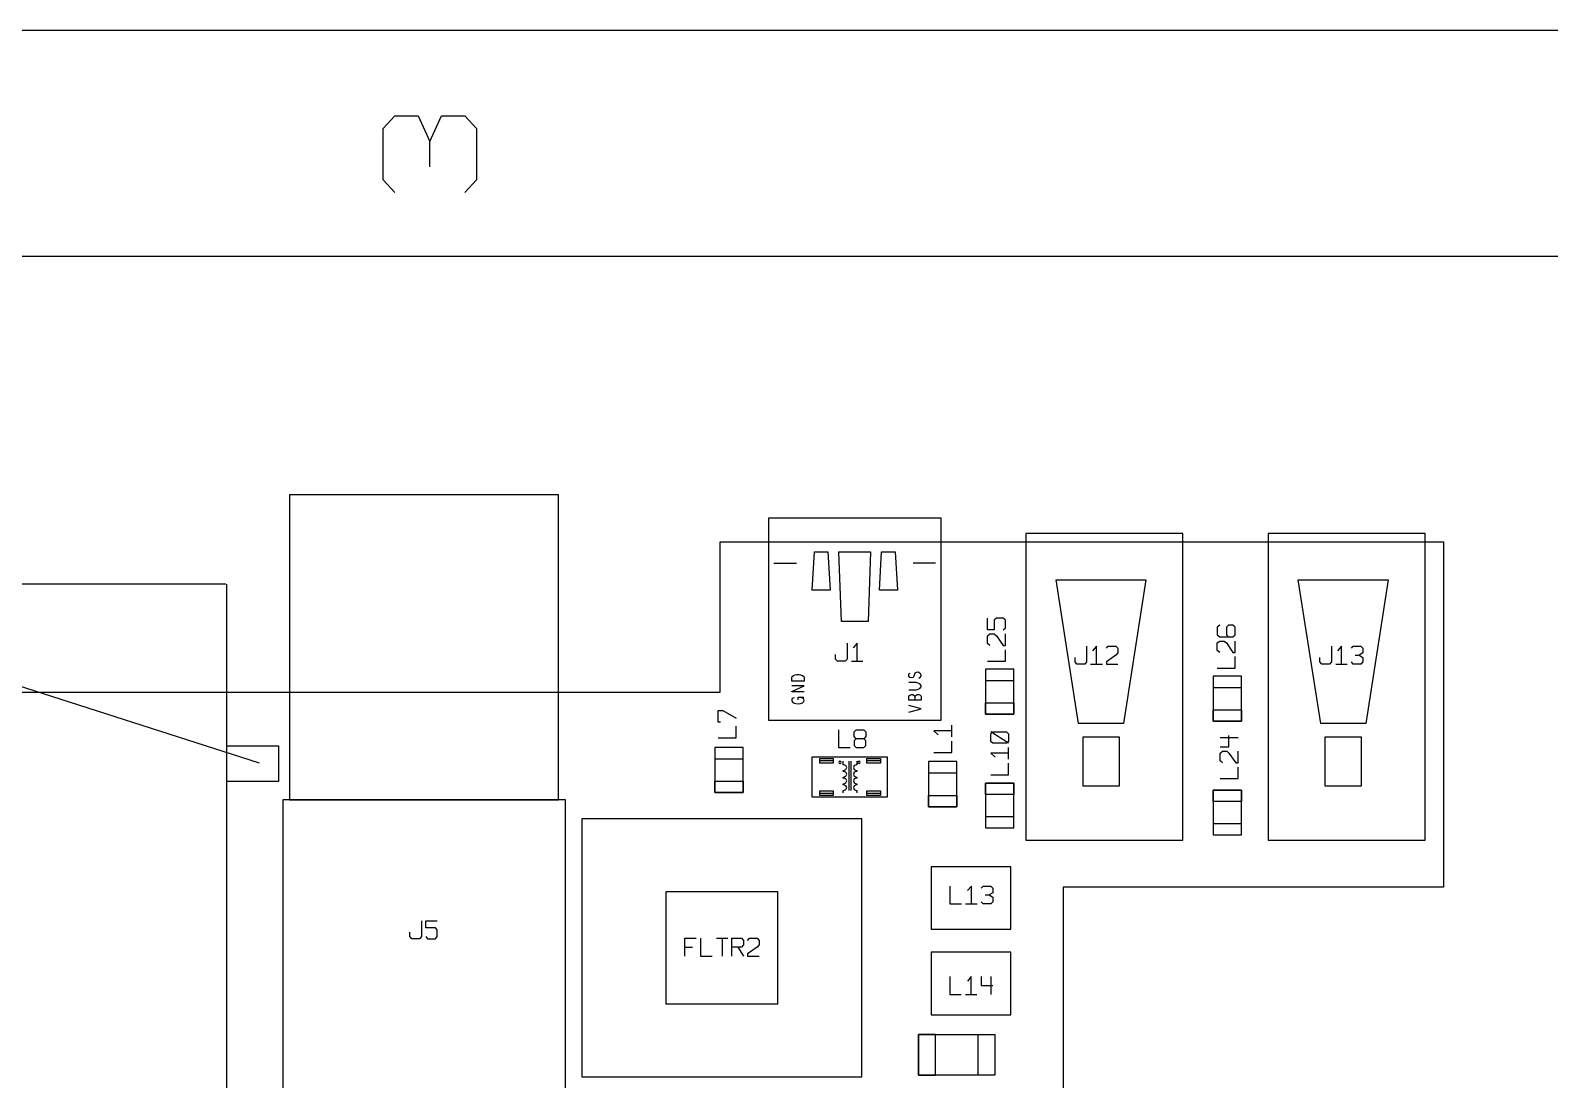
# Model space of a CAD drawing. Extents: x -228 to 961, y -124 to 716.
# Drawn here: x 173.3 to 364.9, y 583.4 to 715.8 of the extents above; entities that cross this region are included whole.
import ezdxf

# ---------------------------------------------------------------- set-up
doc = ezdxf.new("R2010")
doc.units = 0
doc.layers.add('1', color=1, linetype='CONTINUOUS')

msp = doc.modelspace()

# ---------------------------------------------------------------- linework, layer by layer
at = {"layer": '1'}
for p, q in [((960.5, 715.8), (-227.75, 715.8)), ((217.75, 703.42), (219.22, 705.04)), ((217.75, 696.94), (217.75, 703.42)), ((219.22, 705.04), (222.17, 705.04)), ((222.17, 705.04), (223.65, 701.79)), ((223.65, 701.79), (225.12, 705.04)), ((225.12, 705.04), (228.07, 705.04)), ((228.07, 705.04), (229.55, 703.42)), ((229.55, 703.42), (229.55, 696.94)), ((223.65, 698.57), (223.65, 701.79)), ((219.22, 695.34), (217.75, 696.94)), ((229.55, 696.94), (228.07, 695.34)), ((934.1, 687.29), (-201.33, 687.29)), ((76.35, 663.82), (202.13, 623.4)), ((239.9, 657.2), (205.95, 657.2)), ((205.95, 657.2), (205.95, 618.73)), ((239.9, 618.73), (239.9, 657.2)), ((266.37, 654.25), (266.37, 628.8)), ((288.15, 654.25), (266.37, 654.25)), ((288.15, 628.8), (288.15, 654.25)), ((318.65, 652.33), (298.85, 652.33)), ((298.85, 652.33), (298.85, 613.63)), ((318.65, 613.63), (318.65, 652.33)), ((349.22, 652.33), (329.4, 652.33)), ((329.4, 652.33), (329.4, 613.63)), ((349.22, 613.63), (349.22, 652.33)), ((260.3, 632.32), (260.3, 651.29)), ((260.3, 651.29), (351.52, 651.29)), ((271.9, 645.2), (272.17, 650.03)), ((272.17, 650.03), (273.87, 650.03)), ((273.87, 650.03), (274.15, 645.2)), ((275.27, 650.03), (279.25, 650.03)), ((275.57, 641.25), (275.27, 650.03)), ((279.25, 650.03), (278.97, 641.25)), ((280.37, 645.2), (280.65, 650.03)), ((280.65, 650.03), (282.35, 650.03)), ((282.35, 650.03), (282.65, 645.2)), ((351.52, 651.29), (351.52, 607.72)), ((267.07, 648.6), (269.9, 648.6)), ((287.45, 648.6), (284.62, 648.6)), ((197.9, 645.93), (46.97, 645.93)), ((198.05, 577.45), (198.05, 645.93)), ((305.5, 628.38), (302.67, 646.48)), ((302.67, 646.48), (314, 646.48)), ((314, 646.48), (311.15, 628.38)), ((336.05, 628.38), (333.22, 646.48)), ((333.22, 646.48), (344.55, 646.48)), ((344.55, 646.48), (341.72, 628.38)), ((274.15, 645.2), (271.9, 645.2)), ((282.65, 645.2), (280.37, 645.2)), ((278.97, 641.25), (275.57, 641.25)), ((294.02, 640.2), (294.02, 641.65)), ((294.87, 640.2), (294.02, 640.2)), ((295.15, 641.65), (294.87, 641.4)), ((294.87, 641.4), (294.87, 640.2)), ((296, 641.65), (295.15, 641.65)), ((296.27, 641.4), (296, 641.65)), ((296, 640.2), (296.27, 640.42)), ((296.27, 640.42), (296.27, 641.4)), ((323.3, 640.75), (323, 640.52)), ((323, 640.52), (323, 639.55)), ((324.42, 640.75), (324.15, 640.52)), ((324.15, 640.52), (324.15, 639.55)), ((324.97, 640.75), (324.42, 640.75)), ((325.27, 640.52), (324.97, 640.75)), ((325.27, 639.55), (325.27, 640.52)), ((276.32, 638.5), (276.32, 636.5)), ((277.57, 638.5), (277.07, 637.93)), ((277.57, 636.23), (277.57, 638.5)), ((294.02, 639.42), (294.3, 639.67)), ((294.02, 638.45), (294.02, 639.42)), ((294.3, 638.2), (294.02, 638.45)), ((294.3, 639.67), (294.87, 639.67)), ((294.87, 639.67), (295.15, 639.42)), ((295.15, 639.42), (296, 638.2)), ((296.27, 638.2), (296.27, 639.67)), ((323, 639.55), (323.3, 639.3)), ((323, 638.52), (323.3, 638.77)), ((323, 637.57), (323, 638.52)), ((323.3, 639.3), (324.97, 639.3)), ((323.3, 638.77), (323.85, 638.77)), ((323.85, 638.77), (324.15, 638.52)), ((324.15, 639.55), (324.42, 639.3)), ((324.15, 638.52), (324.97, 637.32)), ((324.97, 639.3), (325.27, 639.55)), ((325.27, 637.32), (325.27, 638.77)), ((274.85, 636.5), (274.85, 637.08)), ((275.1, 636.23), (274.85, 636.5)), ((276.32, 636.5), (276.07, 636.23)), ((296, 638.2), (296.27, 638.2)), ((296.27, 636.22), (296.27, 637.67)), ((305.05, 636.15), (305.05, 636.7)), ((306.5, 638.13), (306.5, 636.15)), ((307.77, 638.13), (307.27, 637.55)), ((307.77, 635.85), (307.77, 638.13)), ((309.02, 637.85), (309.25, 638.13)), ((310.22, 637), (309.02, 636.15)), ((309.25, 638.13), (310.22, 638.13)), ((310.22, 638.13), (310.47, 637.85)), ((310.47, 637.28), (310.22, 637)), ((310.47, 637.85), (310.47, 637.28)), ((323.3, 637.32), (323, 637.57)), ((324.97, 637.32), (325.27, 637.32)), ((325.27, 635.35), (325.27, 636.8)), ((335.95, 636.15), (335.95, 636.7)), ((337.42, 638.13), (337.42, 636.15)), ((338.67, 638.13), (338.17, 637.55)), ((338.67, 635.85), (338.67, 638.13)), ((339.92, 637.85), (340.15, 638.13)), ((340.15, 638.13), (341.12, 638.13)), ((340.4, 637), (340.9, 637)), ((341.37, 637.28), (340.9, 637)), ((340.9, 637), (341.37, 636.7)), ((341.12, 638.13), (341.37, 637.85)), ((341.37, 637.85), (341.37, 637.28)), ((341.37, 636.7), (341.37, 636.15)), ((269.55, 634.4), (269.75, 634.5)), ((269.75, 634.5), (269.97, 634.53)), ((269.97, 634.53), (270.25, 634.53)), ((270.25, 634.53), (270.42, 634.5)), ((270.42, 634.5), (270.67, 634.4)), ((276.07, 636.23), (275.1, 636.23)), ((276.85, 636.23), (278.3, 636.23)), ((284.07, 634.55), (284.1, 634.65)), ((284.07, 634.33), (284.07, 634.55)), ((284.1, 634.65), (284.27, 634.7)), ((284.85, 634.7), (284.7, 634.33)), ((285.02, 634.78), (284.85, 634.7)), ((285.27, 634.85), (285.02, 634.78)), ((285.47, 634.73), (285.27, 634.85)), ((285.55, 634.65), (285.47, 634.73)), ((285.62, 634.48), (285.55, 634.65)), ((285.62, 634.38), (285.62, 634.48)), ((293.75, 635.22), (293.75, 633.8)), ((297.32, 635.22), (293.75, 635.22)), ((293.75, 635.22), (293.75, 629.55)), ((297.32, 635.22), (293.75, 635.22)), ((294.02, 636.22), (296.27, 636.22)), ((297.32, 633.8), (297.32, 635.22)), ((297.32, 629.55), (297.32, 635.22)), ((305.3, 635.85), (305.05, 636.15)), ((306.27, 635.85), (305.3, 635.85)), ((306.5, 636.15), (306.27, 635.85)), ((307.02, 635.85), (308.5, 635.85)), ((309.02, 636.15), (309.02, 635.85)), ((309.02, 635.85), (310.47, 635.85)), ((323, 635.35), (325.27, 635.35)), ((336.2, 635.85), (335.95, 636.15)), ((337.17, 635.85), (336.2, 635.85)), ((337.42, 636.15), (337.17, 635.85)), ((337.95, 635.85), (339.4, 635.85)), ((340.15, 635.85), (339.92, 636.15)), ((341.12, 635.85), (340.15, 635.85)), ((341.37, 636.15), (341.12, 635.85)), ((269.32, 634.08), (269.37, 634.28)), ((269.32, 633.7), (269.32, 634.08)), ((270.9, 633.7), (269.32, 633.7)), ((270.9, 633.13), (269.32, 633.13)), ((269.32, 632.38), (270.9, 633.1)), ((269.37, 634.28), (269.55, 634.4)), ((270.67, 634.4), (270.82, 634.28)), ((270.82, 634.28), (270.9, 634.08)), ((270.9, 634.08), (270.9, 633.7)), ((270.9, 633.1), (270.9, 633.13)), ((284.2, 634.18), (284.07, 634.33)), ((285.02, 633.53), (284.07, 633.53)), ((284.07, 632.63), (285.02, 632.63)), ((284.42, 634.13), (284.2, 634.18)), ((284.62, 634.18), (284.42, 634.13)), ((284.7, 634.33), (284.62, 634.18)), ((285.27, 633.45), (285.02, 633.53)), ((285.02, 632.63), (285.27, 632.68)), ((285.47, 633.38), (285.27, 633.45)), ((285.27, 632.68), (285.47, 632.78)), ((285.35, 634.1), (285.55, 634.23)), ((285.62, 633.15), (285.47, 633.38)), ((285.47, 632.78), (285.62, 632.98)), ((285.55, 634.23), (285.62, 634.38)), ((285.62, 632.98), (285.62, 633.15)), ((293.75, 633.8), (297.32, 633.8)), ((322.47, 634.32), (322.47, 632.9)), ((326.07, 634.32), (322.47, 634.32)), ((322.47, 634.32), (322.47, 628.67)), ((326.07, 634.32), (322.47, 634.32)), ((322.47, 632.9), (326.07, 632.9)), ((326.07, 632.9), (326.07, 634.32)), ((326.07, 628.67), (326.07, 634.32)), ((33.95, 632.32), (260.3, 632.32)), ((269.32, 632.35), (269.32, 632.38)), ((270.9, 632.35), (269.32, 632.35)), ((269.37, 631.53), (269.32, 631.4)), ((269.32, 631.4), (269.32, 631.23)), ((269.32, 631.23), (269.47, 631.03)), ((269.62, 631.6), (269.37, 631.53)), ((269.47, 631.03), (269.62, 630.93)), ((269.62, 630.93), (269.82, 630.88)), ((269.82, 630.88), (270.12, 630.85)), ((270.12, 631.35), (270.12, 631.68)), ((270.12, 631.68), (270.82, 631.68)), ((270.12, 630.85), (270.42, 630.88)), ((270.67, 631.58), (270.42, 631.68)), ((270.42, 630.88), (270.67, 630.98)), ((270.82, 631.48), (270.67, 631.58)), ((270.67, 630.98), (270.82, 631.13)), ((270.9, 631.3), (270.82, 631.48)), ((270.82, 631.13), (270.9, 631.3)), ((284.07, 631.73), (284.1, 631.85)), ((284.07, 631.3), (284.07, 631.73)), ((285.62, 631.3), (284.07, 631.3)), ((285.62, 630.23), (284.07, 630.63)), ((284.1, 631.85), (284.27, 631.95)), ((284.27, 631.95), (284.42, 632.03)), ((284.42, 632.03), (284.57, 632.03)), ((284.57, 632.03), (284.8, 631.85)), ((284.8, 631.85), (284.85, 631.78)), ((284.85, 631.78), (285, 631.95)), ((284.85, 631.78), (284.85, 631.3)), ((285, 631.95), (285.12, 632.03)), ((285.12, 632.03), (285.35, 632.03)), ((285.35, 632.03), (285.55, 631.95)), ((285.55, 631.95), (285.62, 631.78)), ((285.62, 631.78), (285.62, 631.3)), ((293.75, 629.55), (293.75, 630.97)), ((293.75, 630.97), (297.32, 630.97)), ((297.32, 630.97), (297.32, 629.55)), ((260.02, 628.55), (260.02, 630)), ((260.02, 630), (260.6, 630)), ((260.6, 630), (262.3, 629.02)), ((266.37, 628.8), (288.15, 628.8)), ((284.07, 629.8), (285.62, 630.23)), ((297.32, 629.55), (293.75, 629.55)), ((293.75, 629.55), (297.32, 629.55)), ((322.47, 628.67), (322.47, 630.07)), ((322.47, 630.07), (326.07, 630.07)), ((326.07, 628.67), (322.47, 628.67)), ((322.47, 628.67), (326.07, 628.67)), ((326.07, 630.07), (326.07, 628.67)), ((260.32, 628.55), (260.02, 628.55)), ((262.3, 626.55), (262.3, 628.02)), ((275.22, 627.57), (275.22, 625.32)), ((277.2, 627.3), (277.45, 627.58)), ((277.2, 626.72), (277.2, 627.3)), ((277.45, 627.58), (278.42, 627.58)), ((278.42, 627.58), (278.67, 627.3)), ((278.67, 627.3), (278.67, 626.72)), ((289.5, 627.42), (287.22, 627.42)), ((287.22, 627.42), (287.8, 626.92)), ((289.5, 626.67), (289.5, 628.15)), ((296.67, 625.88), (294.42, 627.33)), ((294.42, 627.07), (294.7, 627.32)), ((294.42, 626.1), (294.42, 627.07)), ((294.7, 627.32), (296.4, 627.32)), ((296.4, 627.32), (296.67, 627.07)), ((296.67, 627.07), (296.67, 626.1)), ((311.15, 628.38), (305.5, 628.38)), ((324.47, 625.4), (324.47, 626.85)), ((341.72, 628.38), (336.05, 628.38)), ((198.05, 625.55), (204.55, 625.55)), ((198.05, 621.03), (198.05, 625.55)), ((204.55, 625.55), (204.55, 621.03)), ((259.6, 625.35), (259.6, 623.92)), ((263.2, 625.35), (259.6, 625.35)), ((259.6, 625.35), (259.6, 619.67)), ((263.2, 625.35), (259.6, 625.35)), ((260.02, 626.55), (262.3, 626.55)), ((263.2, 623.92), (263.2, 625.35)), ((263.2, 619.67), (263.2, 625.35)), ((275.22, 625.32), (276.67, 625.32)), ((277.45, 626.45), (277.2, 626.72)), ((277.45, 626.45), (277.2, 626.17)), ((277.2, 626.17), (277.2, 625.6)), ((277.2, 625.6), (277.45, 625.32)), ((278.42, 626.45), (277.45, 626.45)), ((277.45, 625.32), (278.42, 625.32)), ((278.67, 626.72), (278.42, 626.45)), ((278.67, 626.17), (278.42, 626.45)), ((278.42, 625.32), (278.67, 625.6)), ((278.67, 625.6), (278.67, 626.17)), ((289.5, 624.7), (289.5, 626.15)), ((294.7, 625.88), (294.42, 626.1)), ((296.4, 625.88), (294.7, 625.88)), ((296.67, 626.1), (296.4, 625.88)), ((296.67, 623.88), (296.67, 625.35)), ((306.07, 620.45), (306.07, 626.68)), ((306.07, 626.68), (310.6, 626.68)), ((310.6, 626.68), (310.6, 620.45)), ((323.35, 626.6), (325.62, 626.6)), ((323.35, 625.4), (324.47, 625.4)), ((323.35, 624.62), (323.65, 624.87)), ((323.65, 624.87), (324.2, 624.87)), ((324.2, 624.87), (324.47, 624.62)), ((325.62, 623.42), (325.62, 624.87)), ((336.62, 620.45), (336.62, 626.68)), ((336.62, 626.68), (341.15, 626.68)), ((341.15, 626.68), (341.15, 620.45)), ((259.6, 623.92), (263.2, 623.92)), ((281.4, 624.1), (271.85, 624.1)), ((271.85, 624.1), (271.85, 619.12)), ((272.85, 623.37), (272.85, 623.95)), ((272.85, 623.95), (274.55, 623.95)), ((274.55, 623.67), (272.85, 623.67)), ((274.55, 623.37), (272.85, 623.37)), ((274.55, 623.95), (274.55, 623.37)), ((275.3, 623.55), (275.25, 623.45)), ((275.25, 623.45), (275.3, 623.35)), ((275.4, 623.6), (275.3, 623.55)), ((275.3, 623.35), (275.4, 623.3)), ((275.5, 623.55), (275.4, 623.6)), ((275.4, 623.3), (275.5, 623.35)), ((275.55, 623.45), (275.5, 623.55)), ((275.5, 623.35), (275.55, 623.45)), ((275.82, 623.17), (275.82, 623.6)), ((275.9, 623.17), (275.82, 623.17)), ((276.15, 623.07), (275.9, 623.17)), ((276.25, 622.82), (276.15, 623.07)), ((276.52, 623.6), (276.52, 619.92)), ((276.82, 619.92), (276.82, 623.6)), ((277.2, 623.07), (277.1, 622.82)), ((277.45, 623.17), (277.2, 623.07)), ((277.52, 623.17), (277.45, 623.17)), ((277.52, 623.6), (277.52, 623.17)), ((277.7, 623.55), (277.65, 623.45)), ((277.65, 623.45), (277.7, 623.35)), ((277.8, 623.6), (277.7, 623.55)), ((277.7, 623.35), (277.8, 623.3)), ((277.9, 623.55), (277.8, 623.6)), ((277.8, 623.3), (277.9, 623.35)), ((277.95, 623.45), (277.9, 623.55)), ((277.9, 623.35), (277.95, 623.45)), ((278.8, 623.37), (278.8, 623.95)), ((278.8, 623.95), (280.5, 623.95)), ((280.5, 623.67), (278.8, 623.67)), ((280.5, 623.37), (278.8, 623.37)), ((280.5, 623.95), (280.5, 623.37)), ((281.4, 619.12), (281.4, 624.1)), ((286.55, 623.55), (286.55, 622.12)), ((290.15, 623.55), (286.55, 623.55)), ((286.55, 623.55), (286.55, 617.87)), ((290.15, 623.55), (286.55, 623.55)), ((287.22, 624.7), (289.5, 624.7)), ((290.15, 622.12), (290.15, 623.55)), ((290.15, 617.87), (290.15, 623.55)), ((296.67, 624.62), (294.42, 624.62)), ((294.42, 624.62), (294.97, 624.12)), ((296.67, 621.9), (296.67, 623.35)), ((323.35, 623.65), (323.35, 624.62)), ((323.65, 623.42), (323.35, 623.65)), ((324.47, 624.62), (325.32, 623.42)), ((325.32, 623.42), (325.62, 623.42)), ((204.55, 621.03), (198.05, 621.03)), ((259.6, 619.67), (259.6, 621.1)), ((259.6, 621.1), (263.2, 621.1)), ((263.2, 621.1), (263.2, 619.67)), ((275.82, 622.32), (275.82, 622.45)), ((275.82, 622.45), (275.9, 622.45)), ((275.9, 622.32), (275.82, 622.32)), ((275.82, 621.47), (275.82, 621.6)), ((275.82, 621.6), (275.9, 621.6)), ((275.9, 621.47), (275.82, 621.47)), ((275.9, 622.45), (276.15, 622.57)), ((276.15, 622.22), (275.9, 622.32)), ((275.9, 621.6), (276.15, 621.72)), ((276.15, 621.37), (275.9, 621.47)), ((276.15, 622.57), (276.25, 622.82)), ((276.25, 621.97), (276.15, 622.22)), ((276.15, 621.72), (276.25, 621.97)), ((276.25, 621.12), (276.15, 621.37)), ((276.15, 620.87), (276.25, 621.12)), ((277.1, 622.82), (277.2, 622.57)), ((277.2, 622.22), (277.1, 621.97)), ((277.1, 621.97), (277.2, 621.72)), ((277.2, 621.37), (277.1, 621.12)), ((277.1, 621.12), (277.2, 620.87)), ((277.2, 622.57), (277.45, 622.45)), ((277.45, 622.32), (277.2, 622.22)), ((277.2, 621.72), (277.45, 621.6)), ((277.45, 621.47), (277.2, 621.37)), ((277.45, 622.45), (277.52, 622.45)), ((277.52, 622.32), (277.45, 622.32)), ((277.45, 621.6), (277.52, 621.6)), ((277.52, 621.47), (277.45, 621.47)), ((277.52, 622.45), (277.52, 622.32)), ((277.52, 621.6), (277.52, 621.47)), ((286.55, 622.12), (290.15, 622.12)), ((294.42, 621.9), (296.67, 621.9)), ((323.35, 621.42), (325.62, 621.42)), ((325.62, 621.42), (325.62, 622.87)), ((263.2, 619.67), (259.6, 619.67)), ((259.6, 619.67), (263.2, 619.67)), ((271.85, 619.12), (281.4, 619.12)), ((272.85, 619.27), (272.85, 619.85)), ((272.85, 619.85), (274.55, 619.85)), ((274.55, 619.55), (272.85, 619.55)), ((274.55, 619.27), (272.85, 619.27)), ((274.55, 619.85), (274.55, 619.27)), ((275.82, 620.62), (275.82, 620.77)), ((275.82, 620.77), (275.9, 620.77)), ((275.9, 620.62), (275.82, 620.62)), ((275.82, 619.62), (275.82, 619.92)), ((275.82, 619.92), (275.9, 619.92)), ((275.9, 620.77), (276.15, 620.87)), ((276.15, 620.52), (275.9, 620.62)), ((275.9, 619.92), (276.15, 620.02)), ((276.25, 620.27), (276.15, 620.52)), ((276.15, 620.02), (276.25, 620.27)), ((277.2, 620.52), (277.1, 620.27)), ((277.1, 620.27), (277.2, 620.02)), ((277.2, 620.87), (277.45, 620.77)), ((277.45, 620.62), (277.2, 620.52)), ((277.2, 620.02), (277.45, 619.92)), ((277.45, 620.77), (277.52, 620.77)), ((277.52, 620.62), (277.45, 620.62)), ((277.45, 619.92), (277.52, 619.92)), ((277.52, 620.77), (277.52, 620.62)), ((277.52, 619.92), (277.52, 619.62)), ((278.8, 619.27), (278.8, 619.85)), ((278.8, 619.85), (280.5, 619.85)), ((280.5, 619.55), (278.8, 619.55)), ((280.5, 619.27), (278.8, 619.27)), ((280.5, 619.85), (280.5, 619.27)), ((286.55, 617.87), (286.55, 619.3)), ((286.55, 619.3), (290.15, 619.3)), ((290.15, 619.3), (290.15, 617.87)), ((293.75, 619.42), (293.75, 620.85)), ((293.75, 620.85), (297.32, 620.85)), ((297.32, 620.85), (293.75, 620.85)), ((293.75, 620.85), (293.75, 615.2)), ((297.32, 619.42), (293.75, 619.42)), ((297.32, 620.85), (297.32, 619.42)), ((297.32, 615.2), (297.32, 620.85)), ((310.6, 620.45), (306.07, 620.45)), ((322.47, 618.53), (322.47, 619.95)), ((322.47, 619.95), (326.07, 619.95)), ((326.07, 619.95), (322.47, 619.95)), ((322.47, 619.95), (322.47, 614.3)), ((326.07, 619.95), (326.07, 618.53)), ((326.07, 614.3), (326.07, 619.95)), ((341.15, 620.45), (336.62, 620.45)), ((240.75, 618.73), (205.1, 618.73)), ((205.1, 618.73), (205.1, 581.25)), ((205.95, 618.73), (239.9, 618.73)), ((240.75, 581.38), (240.75, 618.73)), ((290.15, 617.87), (286.55, 617.87)), ((286.55, 617.87), (290.15, 617.87)), ((326.07, 618.53), (322.47, 618.53)), ((278.17, 616.33), (242.82, 616.33)), ((242.82, 616.33), (242.82, 583.78)), ((278.17, 583.78), (278.17, 616.33)), ((297.32, 616.6), (293.75, 616.6)), ((293.75, 616.6), (293.75, 615.2)), ((297.32, 615.2), (297.32, 616.6)), ((326.07, 615.7), (322.47, 615.7)), ((322.47, 615.7), (322.47, 614.3)), ((326.07, 614.3), (326.07, 615.7)), ((293.75, 615.2), (297.32, 615.2)), ((293.75, 615.2), (297.32, 615.2)), ((298.85, 613.63), (318.65, 613.63)), ((322.47, 614.3), (326.07, 614.3)), ((322.47, 614.3), (326.07, 614.3)), ((329.4, 613.63), (349.22, 613.63)), ((296.97, 610.3), (286.9, 610.3)), ((286.9, 610.3), (286.9, 602.4)), ((296.97, 602.4), (296.97, 610.3)), ((289.27, 607.85), (289.27, 605.6)), ((291.97, 607.85), (291.5, 607.28)), ((291.97, 605.6), (291.97, 607.85)), ((293.22, 607.58), (293.47, 607.85)), ((293.47, 607.85), (294.45, 607.85)), ((294.45, 607.85), (294.67, 607.58)), ((294.67, 607.58), (294.67, 607)), ((351.52, 607.72), (303.57, 607.72)), ((303.57, 607.72), (303.57, 553.12)), ((267.57, 607.13), (253.42, 607.13)), ((253.42, 607.13), (253.42, 592.98)), ((267.57, 592.98), (267.57, 607.13)), ((293.47, 605.6), (293.22, 605.88)), ((293.72, 606.73), (294.2, 606.73)), ((294.67, 607), (294.2, 606.73)), ((294.2, 606.73), (294.67, 606.45)), ((294.67, 605.88), (294.45, 605.6)), ((294.67, 606.45), (294.67, 605.88)), ((289.27, 605.6), (290.72, 605.6)), ((291.25, 605.6), (292.7, 605.6)), ((294.45, 605.6), (293.47, 605.6)), ((221.15, 601.48), (221.15, 602.03)), ((222.6, 603.45), (222.6, 601.48)), ((223.15, 602.6), (223.15, 603.45)), ((223.15, 603.45), (224.6, 603.45)), ((224.35, 602.6), (223.15, 602.6)), ((224.6, 602.33), (224.35, 602.6)), ((224.6, 601.48), (224.6, 602.33)), ((286.9, 602.4), (296.97, 602.4)), ((221.4, 601.18), (221.15, 601.48)), ((222.37, 601.18), (221.4, 601.18)), ((222.6, 601.48), (222.37, 601.18)), ((223.15, 601.48), (223.37, 601.18)), ((223.37, 601.18), (224.35, 601.18)), ((224.35, 601.18), (224.6, 601.48)), ((255.82, 599.03), (255.82, 601.3)), ((255.82, 601.3), (257.27, 601.3)), ((255.82, 600.15), (256.8, 600.15)), ((257.8, 601.3), (257.8, 599.03)), ((259.8, 601.3), (261.25, 601.3)), ((260.52, 601.3), (260.52, 599.03)), ((261.77, 599.03), (261.77, 601.3)), ((261.77, 601.3), (262.97, 601.3)), ((262.97, 600.15), (261.77, 600.15)), ((262.5, 600.15), (263.22, 599.03)), ((262.97, 601.3), (263.22, 601)), ((263.22, 600.45), (262.97, 600.15)), ((263.22, 601), (263.22, 600.45)), ((263.75, 601), (264, 601.3)), ((264.97, 600.15), (263.75, 599.3)), ((264, 601.3), (264.97, 601.3)), ((264.97, 601.3), (265.2, 601)), ((265.2, 600.45), (264.97, 600.15)), ((265.2, 601), (265.2, 600.45)), ((257.8, 599.03), (259.27, 599.03)), ((263.75, 599.3), (263.75, 599.03)), ((263.75, 599.03), (265.2, 599.03)), ((296.97, 599.53), (286.9, 599.53)), ((286.9, 599.53), (286.9, 591.6)), ((296.97, 591.6), (296.97, 599.53)), ((289.25, 596.45), (289.25, 594.18)), ((291.95, 596.45), (291.47, 595.88)), ((291.95, 594.18), (291.95, 596.45)), ((293.2, 596.45), (293.2, 595.3)), ((294.42, 596.45), (294.42, 594.18)), ((289.25, 594.18), (290.7, 594.18)), ((291.22, 594.18), (292.67, 594.18)), ((293.2, 595.3), (294.67, 595.3)), ((253.42, 592.98), (267.57, 592.98)), ((286.9, 591.6), (296.97, 591.6)), ((285.32, 589.12), (294.95, 589.12)), ((285.32, 584.02), (285.32, 589.12)), ((287.45, 589.12), (285.32, 589.12)), ((285.32, 589.12), (285.32, 584.02)), ((287.45, 584.02), (287.45, 589.12)), ((292.82, 584.02), (292.82, 589.12)), ((292.82, 589.12), (294.95, 589.12)), ((294.95, 589.12), (294.95, 584.02)), ((294.95, 589.12), (294.95, 584.02)), ((242.82, 583.78), (278.17, 583.78)), ((294.95, 584.02), (285.32, 584.02)), ((285.32, 584.02), (287.45, 584.02)), ((294.95, 584.02), (292.82, 584.02))]:
    msp.add_line(p, q, dxfattribs=at)

doc.saveas('drawing.dxf')
